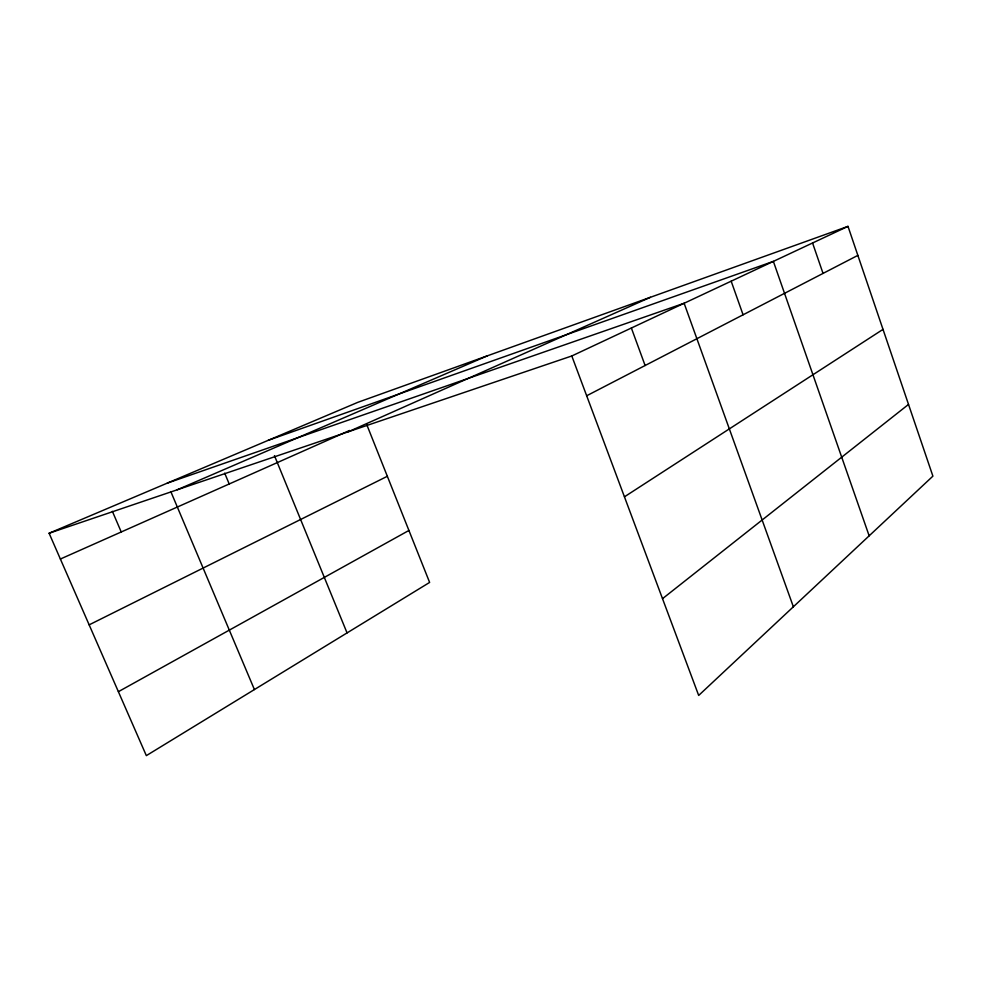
<?xml version="1.0" encoding="UTF-8"?>
<svg xmlns="http://www.w3.org/2000/svg" width="982" height="982" viewBox="0 0 982 982"><rect width="100%" height="100%" fill="white"/><g stroke="black" fill="none" stroke-linecap="round" stroke-linejoin="round"><path stroke-width="1.47" d="M662.519 598.676L908.522 404.424M624.442 496.818L883.014 329.375M118.38 691.684L408.929 530.452M586.671 395.771L857.863 255.381M89.153 624.847L387.35 476.282M571.794 355.975L847.994 226.363L932.9 476.147L698.681 695.44L571.794 355.975L49.1 533.238L146.343 755.637L429.625 582.424L366.716 424.506M60.381 559.028L349.58 430.472M348.315 431.761L650.44 297.288M177.251 489.773L487.416 355.803M49.1 533.238L357.878 402.313L847.994 226.363M268.184 440.341L773.374 261.372L869.156 535.828M167.247 483.144L684.123 303.254L793.37 606.79M112.365 511.303L121.24 531.974M170.807 491.577L254.412 689.56M224.694 473.14L229.211 483.991M274.457 455.648L347.051 632.911M631.365 328.013L645.113 365.513M731.173 281.183L743.079 314.805M812.568 242.996L823.039 273.413"/></g></svg>
